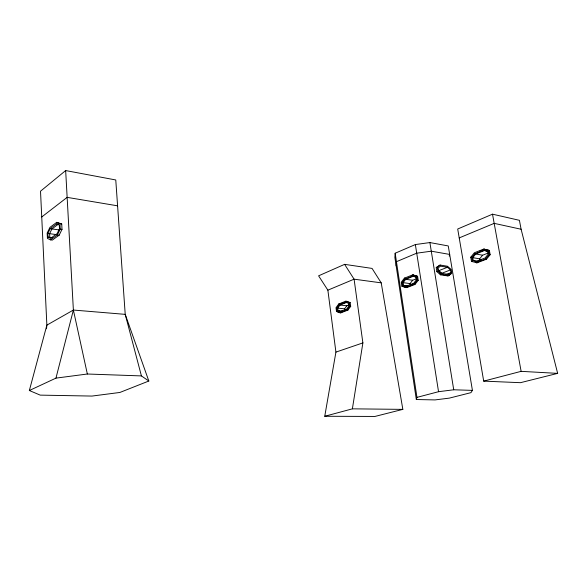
<?xml version="1.0" encoding="UTF-8"?>
<svg xmlns="http://www.w3.org/2000/svg" width="587" height="587" viewBox="0 0 587 587"><rect width="100%" height="100%" fill="white"/><g stroke="black" fill="none" stroke-linecap="round" stroke-linejoin="round"><path stroke-width="0.88" d="M395.161 253.224L394.875 257.422L416.33 399.527L435.018 399.916L449.349 398.118L470.935 392.659L472.425 390.384L448.263 245.946L429.882 242.563L415.354 244.559L395.161 253.224L416.961 397.37L416.33 399.527M396.137 265.764L396.438 261.685L416.711 253.188L431.276 251.192L449.679 254.42L449.238 256.101M46.52 328.771L46.865 325.139L40.518 191.201L65.663 170.56L115.771 179.967L125.222 314.361L141.416 375.915L148.827 381.022L119.88 392.461L91.954 396.071L40.209 395.124L29.35 390.516L46.865 325.139L73.382 310.046L125.222 314.361L148.827 381.022M324.75 416.271L352.383 408.838L362.883 342.903L354.086 279.177L344.606 264.348L318.594 275.824L327.869 290.169L335.918 352.112L324.75 416.271L374.961 416.44L402.843 409.374L381.212 282.853L372.063 268.42L344.606 264.348M29.35 390.516L55.956 378.123L73.382 310.046L65.663 170.56M56.616 223.904L59.287 225.048L59.485 228.798L57.115 233.641L50.643 238.307L48.046 237.111L47.87 233.428L50.166 228.666L56.616 223.904L58.384 224.161L51.927 228.923L49.624 233.67L49.807 237.346L51.106 237.948M50.533 239.87L57.372 234.954L60.226 229.128L59.94 223.691L56.719 222.326L49.917 227.382L47.158 233.09L47.422 238.417L50.533 239.87L52.302 240.105L59.155 235.196L62.009 229.385L61.723 223.955L56.719 222.326M338.728 304.015L336.006 307.705L336.498 311.433L339.888 312.739L340.834 312.834L347.908 310.105L350.696 306.37L350.182 302.599L346.719 301.322L345.772 301.212L338.728 304.015L339.675 304.117M336.777 308.006L339.044 304.939L345.721 302.29L346.668 302.4L339.99 305.042L337.723 308.109L338.068 310.684L340.886 311.763L337.121 310.582L336.777 308.006L344.584 308.835L346.851 305.79L349.36 304.807M339.888 312.739L346.961 310.002L349.749 306.267L349.236 302.488L345.772 301.212M404.399 278.157L401.266 282.215L401.875 286.192L405.822 287.483L406.784 287.608L414.994 284.438L418.215 280.337L417.584 276.301L413.534 275.046L412.58 274.907L404.399 278.157L405.353 278.297M402.168 282.508L404.781 279.133L412.529 276.066L415.897 277.108L416.33 279.904L413.652 283.316L405.881 286.331L402.587 285.26L402.168 282.508L410.049 283.602L412.654 280.256L416.535 278.737M405.822 287.483L414.04 284.306L417.262 280.204L416.631 276.161L412.58 274.907M477.026 262.822L471.508 261.406L470.774 257.187L474.347 252.777L483.761 249.064L489.389 250.444L490.16 254.721L486.476 259.197L477.026 262.822L476.072 262.66L485.53 259.028L489.213 254.553L488.443 250.267L483.761 249.064M481.142 260.026L477.07 261.597L472.322 260.393L471.816 257.473L474.795 253.804L483.71 250.297L487.606 251.302L488.135 254.259L485.075 257.979L476.123 261.428M479.887 260.298L479.63 258.852L482.602 255.213L488.274 253.012M441.673 273.381L438.592 270.724L438.137 267.943L440.485 266.146L447.463 267.276L450.486 269.91L450.948 272.654L448.659 274.459L441.673 273.381L440.067 273.997M447.962 275.956L451.777 273.381L451.117 269.411L447.485 266.241L440.111 265.045L436.222 267.621L436.882 271.649L440.58 274.833L447.962 275.956L450.713 273.791M41.736 216.977L67.145 197.364L117.591 205.824M436.222 267.621L440.111 265.045M492.508 214.174L457.699 229.011L483.703 381.124L520.464 382.687L557.65 373.376L521.109 229.246L519.414 220.316L492.508 214.174L521.124 371.344L557.65 373.376M327.869 290.169L354.086 279.177L381.212 282.853M459.225 237.911L494.181 223.361L521.109 229.246M340.453 303.809L344.371 302.254M411.898 275.699L413.534 275.046M415.214 276.462L413.483 276.206L405.734 279.273L403.122 282.64L403.54 285.392L406.835 286.463M479.997 251.089L484.708 249.24M488.083 251.111L484.657 250.473L475.741 253.973L472.762 257.642L473.269 260.555M447.463 267.276L438.694 270.702L441.71 273.3L450.486 269.91M436.882 271.649L437.946 271.231L441.651 274.423L449.026 275.552M339.939 311.668L346.631 309.07L348.949 305.966L348.597 303.354L345.721 302.29M410.724 284.952L413.057 284.049M440.58 274.833L441.651 274.423M446.149 274.496L450.948 272.654M335.918 352.112L362.883 342.903M416.961 397.37L438.54 391.698L453.729 389.783L472.425 390.384M483.703 381.124L521.124 371.344M55.956 378.123L87.346 374.014L141.416 375.915M352.383 408.838L402.843 409.374M336.498 311.433L340.834 312.834M337.121 310.582L342.353 311.125M346.961 310.002L347.908 310.105M339.044 304.939L346.851 305.79M349.749 306.267L350.696 306.37M349.236 302.488L350.182 302.599M48.046 237.111L52.353 237.691M402.587 285.26L407.87 285.979M401.875 286.192L406.784 287.608M47.87 233.428L55.985 234.551M57.372 234.954L59.155 235.196M414.04 284.306L414.994 284.438M60.226 229.128L62.009 229.385M417.262 280.204L418.215 280.337M50.166 228.666L58.722 229.884M404.781 279.133L412.654 280.256M59.94 223.691L61.723 223.955M416.631 276.161L417.584 276.301M471.508 261.406L472.454 261.567M472.322 260.393L477.561 261.296M485.53 259.028L486.476 259.197M470.774 257.187L471.721 257.355M471.816 257.473L479.63 258.852M474.795 253.804L482.602 255.213M489.213 254.553L490.16 254.721M488.443 250.267L489.389 250.444M484.657 250.473L487.768 251.28M413.483 276.206L416.851 277.247M73.382 310.046L87.346 374.014M437.286 267.202L437.946 271.231M429.882 242.563L453.729 389.783M415.354 244.559L438.54 391.698M410.049 283.602L410.262 284.966M344.584 308.835L344.818 310.538"/></g></svg>
